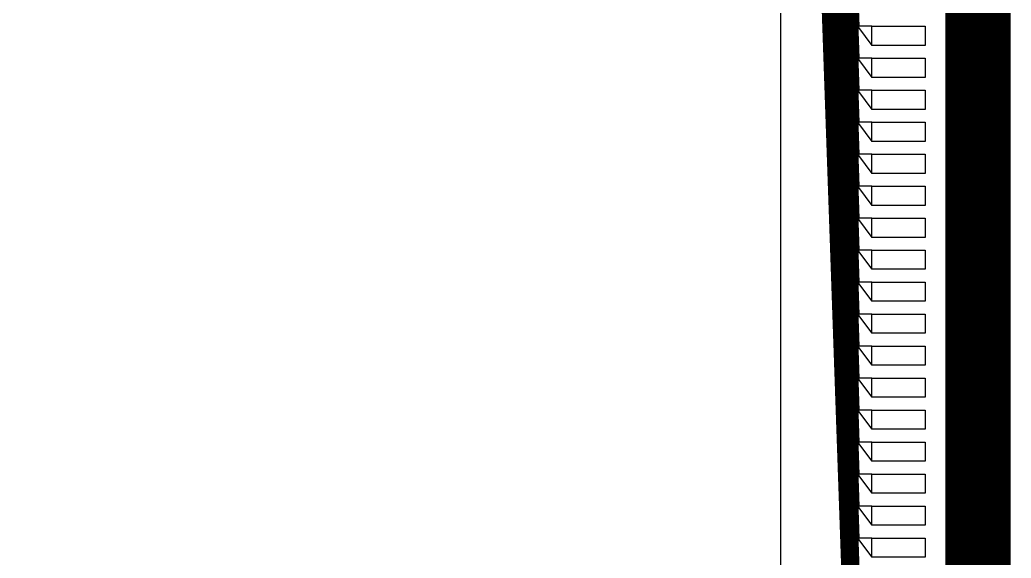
# Model space of a CAD drawing. Header units: inches. Extents: x 106592 to 209533, y 57057 to 74911.
# Drawn here: x 188173 to 191323, y 62992 to 64702 of the extents above; entities that cross this region are included whole.
import ezdxf

# ---------------------------------------------------------------- set-up
doc = ezdxf.new("R2010")
doc.units = ezdxf.units.IN
doc.header["$MEASUREMENT"] = 0
for name, color, linetype in [('metal', 221, 'Continuous'), ('nitride window', 40, 'Continuous'), ('profile', 140, 'Continuous')]:
    doc.layers.add(name, color=color, linetype=linetype)

msp = doc.modelspace()

# ---------------------------------------------------------------- linework, layer by layer
at = {"layer": 'metal'}
for points in [[(191115.4, 61418.7), (191117, 61418.7), (191117, 68021.4), (191115.4, 68021.4)], [(191118.6, 61418.7), (191120.2, 61418.7), (191120.2, 68021.4), (191118.6, 68021.4)], [(191121.8, 61418.7), (191123.4, 61418.7), (191123.4, 68021.4), (191121.8, 68021.4)], [(191125, 61418.7), (191126.6, 61418.7), (191126.6, 68021.4), (191125, 68021.4)], [(191128.2, 61418.7), (191129.8, 61418.7), (191129.8, 68021.4), (191128.2, 68021.4)], [(191131.4, 61418.7), (191133, 61418.7), (191133, 68021.4), (191131.4, 68021.4)], [(191134.6, 61418.7), (191136.2, 61418.7), (191136.2, 68021.4), (191134.6, 68021.4)], [(191137.8, 61418.7), (191139.4, 61418.7), (191139.4, 68021.4), (191137.8, 68021.4)], [(191141, 61418.7), (191142.6, 61418.7), (191142.6, 68021.4), (191141, 68021.4)], [(191144.2, 61418.7), (191145.8, 61418.7), (191145.8, 68021.4), (191144.2, 68021.4)], [(191147.4, 61418.7), (191149, 61418.7), (191149, 68021.4), (191147.4, 68021.4)], [(191150.6, 61418.7), (191152.2, 61418.7), (191152.2, 68021.4), (191150.6, 68021.4)], [(191153.8, 61418.7), (191155.4, 61418.7), (191155.4, 68021.4), (191153.8, 68021.4)], [(191157, 61418.7), (191158.6, 61418.7), (191158.6, 68021.4), (191157, 68021.4)], [(191160.2, 61418.7), (191161.8, 61418.7), (191161.8, 68021.4), (191160.2, 68021.4)], [(191163.4, 61418.7), (191165, 61418.7), (191165, 68021.4), (191163.4, 68021.4)], [(191166.6, 61418.7), (191168.2, 61418.7), (191168.2, 68021.4), (191166.6, 68021.4)], [(191169.8, 61418.7), (191171.4, 61418.7), (191171.4, 68021.4), (191169.8, 68021.4)], [(191173, 61418.7), (191174.6, 61418.7), (191174.6, 68021.4), (191173, 68021.4)], [(191176.2, 61418.7), (191177.8, 61418.7), (191177.8, 68021.4), (191176.2, 68021.4)], [(191179.4, 61418.7), (191181, 61418.7), (191181, 68021.4), (191179.4, 68021.4)], [(191182.6, 61418.7), (191184.2, 61418.7), (191184.2, 68021.4), (191182.6, 68021.4)], [(191185.8, 61418.7), (191187.4, 61418.7), (191187.4, 68021.4), (191185.8, 68021.4)], [(191189, 61418.7), (191190.6, 61418.7), (191190.6, 68021.4), (191189, 68021.4)], [(191192.2, 61418.7), (191193.8, 61418.7), (191193.8, 68021.4), (191192.2, 68021.4)], [(191195.4, 61418.7), (191197, 61418.7), (191197, 68021.4), (191195.4, 68021.4)], [(191198.6, 61418.7), (191200.2, 61418.7), (191200.2, 68021.4), (191198.6, 68021.4)], [(191201.8, 61418.7), (191203.4, 61418.7), (191203.4, 68021.4), (191201.8, 68021.4)], [(191205, 61418.7), (191206.6, 61418.7), (191206.6, 68021.4), (191205, 68021.4)], [(191208.2, 61418.7), (191209.8, 61418.7), (191209.8, 68021.4), (191208.2, 68021.4)], [(191211.4, 61418.7), (191213, 61418.7), (191213, 68021.4), (191211.4, 68021.4)], [(191214.6, 61418.7), (191216.2, 61418.7), (191216.2, 68021.4), (191214.6, 68021.4)], [(191217.8, 61418.7), (191219.4, 61418.7), (191219.4, 68021.4), (191217.8, 68021.4)], [(191222.6, 58721.4), (191221, 58721.4), (191221, 68021.4), (191222.6, 68021.4)], [(191225.8, 58721.4), (191224.2, 58721.4), (191224.2, 68021.4), (191225.8, 68021.4)], [(191229, 58721.4), (191227.4, 58721.4), (191227.4, 68021.4), (191229, 68021.4)], [(191232.2, 58721.4), (191230.6, 58721.4), (191230.6, 68021.4), (191232.2, 68021.4)], [(191235.4, 58721.4), (191233.8, 58721.4), (191233.8, 68021.4), (191235.4, 68021.4)], [(191238.6, 58721.4), (191237, 58721.4), (191237, 68021.4), (191238.6, 68021.4)], [(191241.8, 58721.4), (191240.2, 58721.4), (191240.2, 68021.4), (191241.8, 68021.4)], [(191245, 58721.4), (191243.4, 58721.4), (191243.4, 68021.4), (191245, 68021.4)], [(191248.2, 58721.4), (191246.6, 58721.4), (191246.6, 68021.4), (191248.2, 68021.4)], [(191251.4, 58721.4), (191249.8, 58721.4), (191249.8, 68021.4), (191251.4, 68021.4)], [(191254.6, 58721.4), (191253, 58721.4), (191253, 68021.4), (191254.6, 68021.4)], [(191257.8, 58721.4), (191256.2, 58721.4), (191256.2, 68021.4), (191257.8, 68021.4)], [(191261, 58721.4), (191259.4, 58721.4), (191259.4, 68021.4), (191261, 68021.4)], [(191264.2, 58721.4), (191262.6, 58721.4), (191262.6, 68021.4), (191264.2, 68021.4)], [(191267.4, 58721.4), (191265.8, 58721.4), (191265.8, 68021.4), (191267.4, 68021.4)], [(191270.6, 58721.4), (191269, 58721.4), (191269, 68021.4), (191270.6, 68021.4)], [(191273.8, 58721.4), (191272.2, 58721.4), (191272.2, 68021.4), (191273.8, 68021.4)], [(191277, 58721.4), (191275.4, 58721.4), (191275.4, 68021.4), (191277, 68021.4)], [(191280.2, 58721.4), (191278.6, 58721.4), (191278.6, 68021.4), (191280.2, 68021.4)], [(191283.4, 58721.4), (191281.8, 58721.4), (191281.8, 68021.4), (191283.4, 68021.4)], [(191286.6, 58721.4), (191285, 58721.4), (191285, 68021.4), (191286.6, 68021.4)], [(191289.8, 58721.4), (191288.2, 58721.4), (191288.2, 68021.4), (191289.8, 68021.4)], [(191293, 58721.4), (191291.4, 58721.4), (191291.4, 68021.4), (191293, 68021.4)], [(191296.2, 58721.4), (191294.6, 58721.4), (191294.6, 68021.4), (191296.2, 68021.4)], [(191299.4, 58721.4), (191297.8, 58721.4), (191297.8, 68021.4), (191299.4, 68021.4)], [(191302.6, 58721.4), (191301, 58721.4), (191301, 68021.4), (191302.6, 68021.4)], [(191305.8, 58721.4), (191304.2, 58721.4), (191304.2, 68021.4), (191305.8, 68021.4)], [(191309, 58721.4), (191307.4, 58721.4), (191307.4, 68021.4), (191309, 68021.4)], [(191312.2, 58721.4), (191310.6, 58721.4), (191310.6, 68021.4), (191312.2, 68021.4)], [(191315.4, 58721.4), (191313.8, 58721.4), (191313.8, 68021.4), (191315.4, 68021.4)], [(191318.6, 58721.4), (191317, 58721.4), (191317, 68021.4), (191318.6, 68021.4)], [(190612.7, 67921.4), (190611.1, 67921.4), (190837.8, 61430.7), (190839.9, 61430.7)], [(190615.9, 67921.4), (190614.3, 67921.4), (190837.8, 61532.3), (190839.9, 61532.3)], [(190619.1, 67921.4), (190617.5, 67921.4), (190837.8, 61633.9), (190839.9, 61633.9)], [(190837.8, 61735.5), (190839.9, 61735.5), (190622.3, 67921.4), (190620.7, 67921.4)], [(190625.5, 67921.4), (190623.9, 67921.4), (190837.8, 61837.1), (190839.9, 61837.1)], [(190837.8, 61938.7), (190839.9, 61938.7), (190628.7, 67921.4), (190627.1, 67921.4)], [(190837.8, 62040.3), (190839.9, 62040.3), (190631.9, 67921.4), (190630.3, 67921.4)], [(190635.1, 67921.4), (190633.5, 67921.4), (190837.8, 62141.9), (190839.9, 62141.9)], [(190638.3, 67921.4), (190636.7, 67921.4), (190837.8, 62243.5), (190839.9, 62243.5)], [(190641.5, 67921.4), (190639.9, 67921.4), (190837.8, 62345.1), (190839.9, 62345.1)], [(190644.7, 67921.4), (190643.1, 67921.4), (190837.8, 62446.7), (190839.9, 62446.7)], [(190837.8, 62548.3), (190839.9, 62548.3), (190647.9, 67921.4), (190646.3, 67921.4)], [(190651.1, 67921.4), (190649.5, 67921.4), (190837.8, 62649.9), (190839.9, 62649.9)], [(190837.8, 62751.5), (190839.9, 62751.5), (190654.3, 67921.4), (190652.7, 67921.4)], [(190837.8, 62853.1), (190839.9, 62853.1), (190657.5, 67921.4), (190655.9, 67921.4)], [(190660.7, 67921.4), (190659.1, 67921.4), (190837.8, 62954.7), (190839.9, 62954.7)], [(190663.9, 67921.4), (190662.3, 67921.4), (190837.8, 63056.3), (190839.9, 63056.3)], [(190667.1, 67921.4), (190665.5, 67921.4), (190837.8, 63157.9), (190839.9, 63157.9)], [(190670.3, 67921.4), (190668.7, 67921.4), (190837.8, 63259.5), (190839.9, 63259.5)], [(190837.8, 63361.1), (190839.9, 63361.1), (190673.5, 67921.4), (190671.9, 67921.4)], [(190676.7, 67921.4), (190675.1, 67921.4), (190837.8, 63462.7), (190839.9, 63462.7)], [(190837.8, 63564.3), (190839.9, 63564.3), (190679.9, 67921.4), (190678.3, 67921.4)], [(190837.8, 63666), (190839.9, 63666), (190683.1, 67921.4), (190681.5, 67921.4)], [(190686.3, 67921.4), (190684.7, 67921.4), (190837.8, 63767.6), (190839.9, 63767.6)], [(190689.5, 67921.4), (190687.9, 67921.4), (190837.8, 63869.2), (190839.9, 63869.2)], [(190692.7, 67921.4), (190691.1, 67921.4), (190837.8, 63970.8), (190839.9, 63970.8)], [(190695.9, 67921.4), (190694.3, 67921.4), (190837.8, 64072.4), (190839.9, 64072.4)], [(190837.8, 64174), (190839.9, 64174), (190699.1, 67921.4), (190697.5, 67921.4)], [(190702.3, 67921.4), (190700.7, 67921.4), (190837.8, 64275.6), (190839.9, 64275.6)], [(190837.8, 64377.2), (190839.9, 64377.2), (190705.5, 67921.4), (190703.9, 67921.4)], [(190837.8, 64478.8), (190839.9, 64478.8), (190708.7, 67921.4), (190707.1, 67921.4)], [(190711.9, 67921.4), (190710.3, 67921.4), (190837.8, 64580.4), (190839.9, 64580.4)], [(190715.1, 67921.4), (190713.5, 67921.4), (190837.8, 64682), (190839.9, 64682)], [(190880.2, 64621), (190880.2, 64682), (190837.8, 64682), (190837.8, 64677.8), (190880.2, 64621)], [(190880.2, 64682), (191049.5, 64682), (191049.5, 64621), (190880.2, 64621)], [(190880.2, 64519.4), (190880.2, 64580.4), (190837.8, 64580.4), (190837.8, 64576.2), (190880.2, 64519.4)], [(190880.2, 64580.4), (191049.5, 64580.4), (191049.5, 64519.4), (190880.2, 64519.4)], [(190880.2, 64417.8), (190880.2, 64478.8), (190837.8, 64478.8), (190837.8, 64474.6), (190880.2, 64417.8)], [(190880.2, 64478.8), (191049.5, 64478.8), (191049.5, 64417.8), (190880.2, 64417.8)], [(190880.2, 64316.2), (190880.2, 64377.2), (190837.8, 64377.2), (190837.8, 64372.9), (190880.2, 64316.2)], [(190880.2, 64377.2), (191049.5, 64377.2), (191049.5, 64316.2), (190880.2, 64316.2)], [(190880.2, 64214.6), (190880.2, 64275.6), (190837.8, 64275.6), (190837.8, 64271.3), (190880.2, 64214.6)], [(190880.2, 64275.6), (191049.5, 64275.6), (191049.5, 64214.6), (190880.2, 64214.6)], [(190880.2, 64113), (190880.2, 64174), (190837.8, 64174), (190837.8, 64169.7), (190880.2, 64113)], [(190880.2, 64174), (191049.5, 64174), (191049.5, 64113), (190880.2, 64113)], [(190880.2, 64011.4), (190880.2, 64072.4), (190837.8, 64072.4), (190837.8, 64068.1), (190880.2, 64011.4)], [(190880.2, 64072.4), (191049.5, 64072.4), (191049.5, 64011.4), (190880.2, 64011.4)], [(190880.2, 63909.8), (190880.2, 63970.8), (190837.8, 63970.8), (190837.8, 63966.5), (190880.2, 63909.8)], [(190880.2, 63970.8), (191049.5, 63970.8), (191049.5, 63909.8), (190880.2, 63909.8)], [(190880.2, 63808.2), (190880.2, 63869.2), (190837.8, 63869.2), (190837.8, 63864.9), (190880.2, 63808.2)], [(190880.2, 63869.2), (191049.5, 63869.2), (191049.5, 63808.2), (190880.2, 63808.2)], [(190880.2, 63706.6), (190880.2, 63767.6), (190837.8, 63767.6), (190837.8, 63763.3), (190880.2, 63706.6)], [(190880.2, 63767.6), (191049.5, 63767.6), (191049.5, 63706.6), (190880.2, 63706.6)], [(190880.2, 63605), (190880.2, 63666), (190837.8, 63666), (190837.8, 63661.7), (190880.2, 63605)], [(190880.2, 63666), (191049.5, 63666), (191049.5, 63605), (190880.2, 63605)], [(190880.2, 63503.4), (190880.2, 63564.3), (190837.8, 63564.3), (190837.8, 63560.1), (190880.2, 63503.4)], [(190880.2, 63564.3), (191049.5, 63564.3), (191049.5, 63503.4), (190880.2, 63503.4)], [(190880.2, 63401.8), (190880.2, 63462.7), (190837.8, 63462.7), (190837.8, 63458.5), (190880.2, 63401.8)], [(190880.2, 63462.7), (191049.5, 63462.7), (191049.5, 63401.8), (190880.2, 63401.8)], [(190880.2, 63300.2), (190880.2, 63361.1), (190837.8, 63361.1), (190837.8, 63356.9), (190880.2, 63300.2)], [(190880.2, 63361.1), (191049.5, 63361.1), (191049.5, 63300.2), (190880.2, 63300.2)], [(190880.2, 63198.6), (190880.2, 63259.5), (190837.8, 63259.5), (190837.8, 63255.3), (190880.2, 63198.6)], [(190880.2, 63259.5), (191049.5, 63259.5), (191049.5, 63198.6), (190880.2, 63198.6)], [(190880.2, 63097), (190880.2, 63157.9), (190837.8, 63157.9), (190837.8, 63153.7), (190880.2, 63097)], [(190880.2, 63157.9), (191049.5, 63157.9), (191049.5, 63097), (190880.2, 63097)], [(190880.2, 62995.4), (190880.2, 63056.3), (190837.8, 63056.3), (190837.8, 63052.1), (190880.2, 62995.4)], [(190880.2, 63056.3), (191049.5, 63056.3), (191049.5, 62995.4), (190880.2, 62995.4)]]:
    msp.add_lwpolyline(points, close=True, dxfattribs=at)
at = {"layer": 'nitride window'}
for points in [[(190880.2, 64682), (191049.5, 64682), (191049.5, 64621), (190880.2, 64621)], [(190880.2, 64580.4), (191049.5, 64580.4), (191049.5, 64519.4), (190880.2, 64519.4)], [(190880.2, 64478.8), (191049.5, 64478.8), (191049.5, 64417.8), (190880.2, 64417.8)], [(190880.2, 64377.2), (191049.5, 64377.2), (191049.5, 64316.2), (190880.2, 64316.2)], [(190880.2, 64275.6), (191049.5, 64275.6), (191049.5, 64214.6), (190880.2, 64214.6)], [(190880.2, 64174), (191049.5, 64174), (191049.5, 64113), (190880.2, 64113)], [(190880.2, 64072.4), (191049.5, 64072.4), (191049.5, 64011.4), (190880.2, 64011.4)], [(190880.2, 63970.8), (191049.5, 63970.8), (191049.5, 63909.8), (190880.2, 63909.8)], [(190880.2, 63869.2), (191049.5, 63869.2), (191049.5, 63808.2), (190880.2, 63808.2)], [(190880.2, 63767.6), (191049.5, 63767.6), (191049.5, 63706.6), (190880.2, 63706.6)], [(190880.2, 63666), (191049.5, 63666), (191049.5, 63605), (190880.2, 63605)], [(190880.2, 63564.3), (191049.5, 63564.3), (191049.5, 63503.4), (190880.2, 63503.4)], [(190880.2, 63462.7), (191049.5, 63462.7), (191049.5, 63401.8), (190880.2, 63401.8)], [(190880.2, 63361.1), (191049.5, 63361.1), (191049.5, 63300.2), (190880.2, 63300.2)], [(190880.2, 63259.5), (191049.5, 63259.5), (191049.5, 63198.6), (190880.2, 63198.6)], [(190880.2, 63157.9), (191049.5, 63157.9), (191049.5, 63097), (190880.2, 63097)], [(190880.2, 63056.3), (191049.5, 63056.3), (191049.5, 62995.4), (190880.2, 62995.4)]]:
    msp.add_lwpolyline(points, close=True, dxfattribs=at)
at = {"layer": 'profile'}
msp.add_lwpolyline([(190957.6, 68411.4), (191687.6, 68411.4), (192054.1, 68021.4), (192054.1, 57981.8), (192074.1, 57961.8), (194452, 57961.8), (194472, 57941.8), (194472, 57298.3), (194452, 57278.3), (188193.2, 57278.3), (188173.2, 57298.3), (188173.2, 57941.8), (188193.2, 57961.8), (190571.1, 57961.8), (190591.1, 57981.8), (190591.1, 68021.4)], close=True, dxfattribs=at)

doc.saveas('drawing.dxf')
